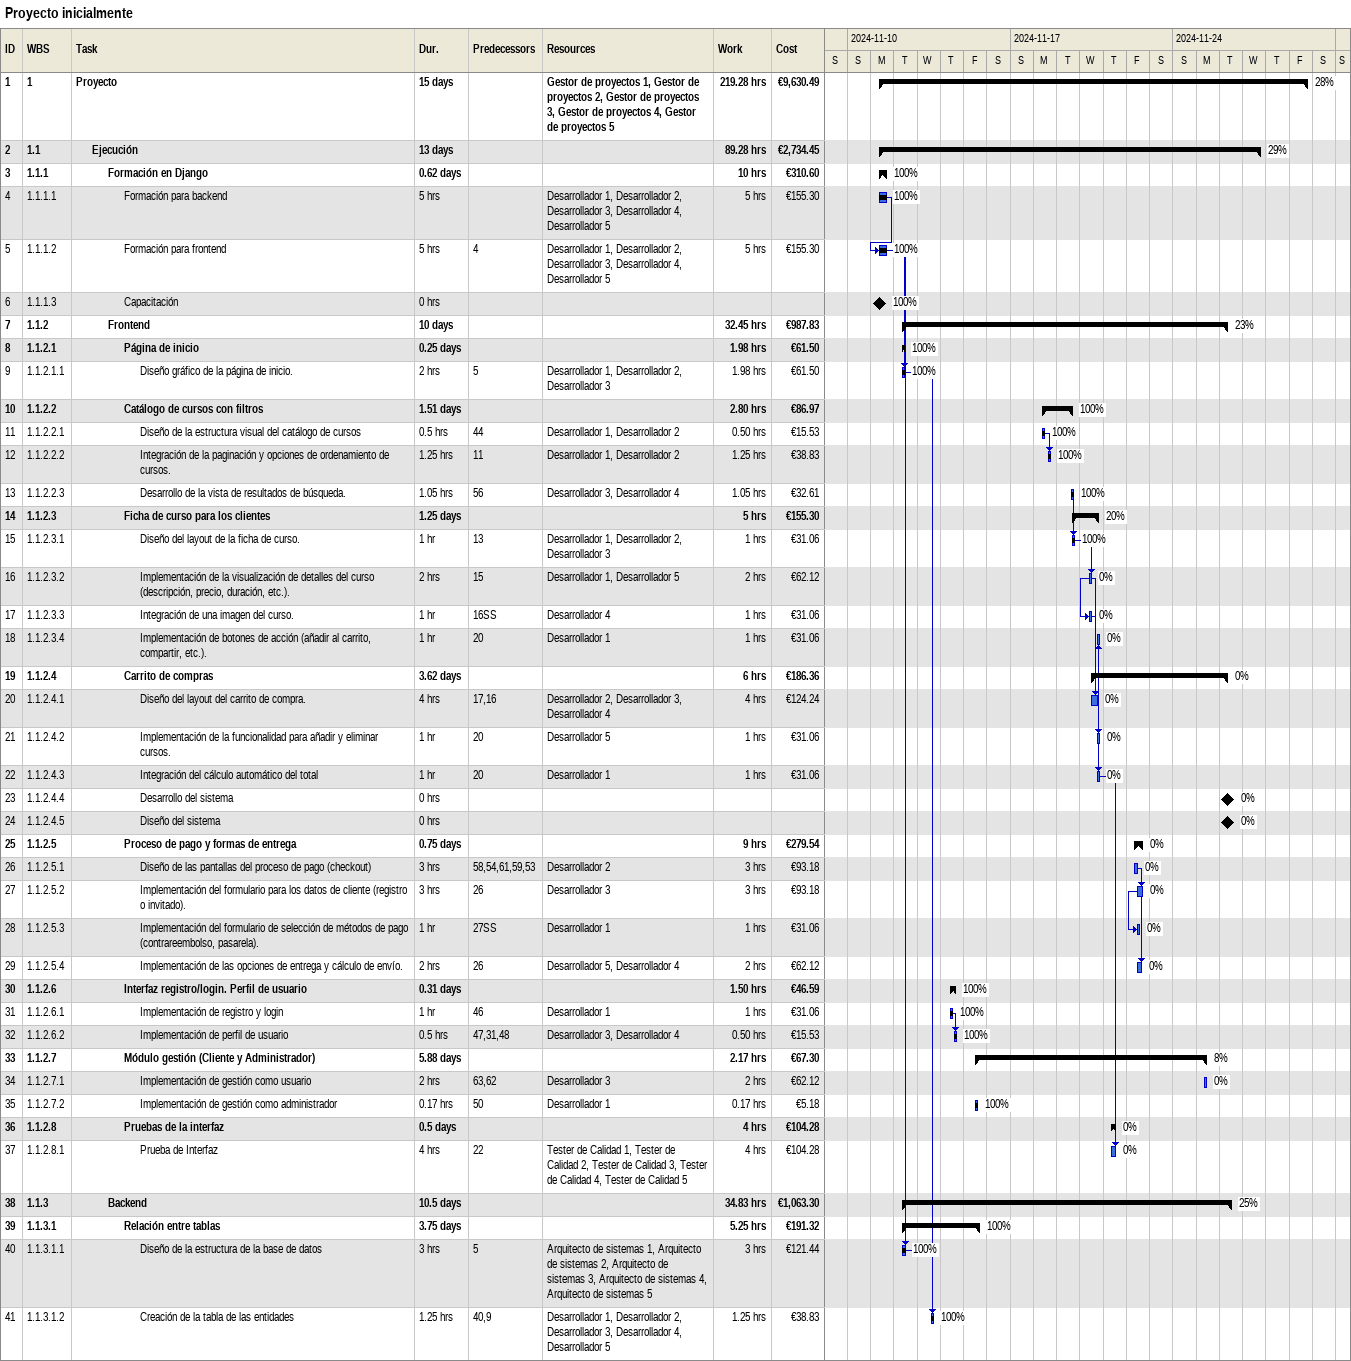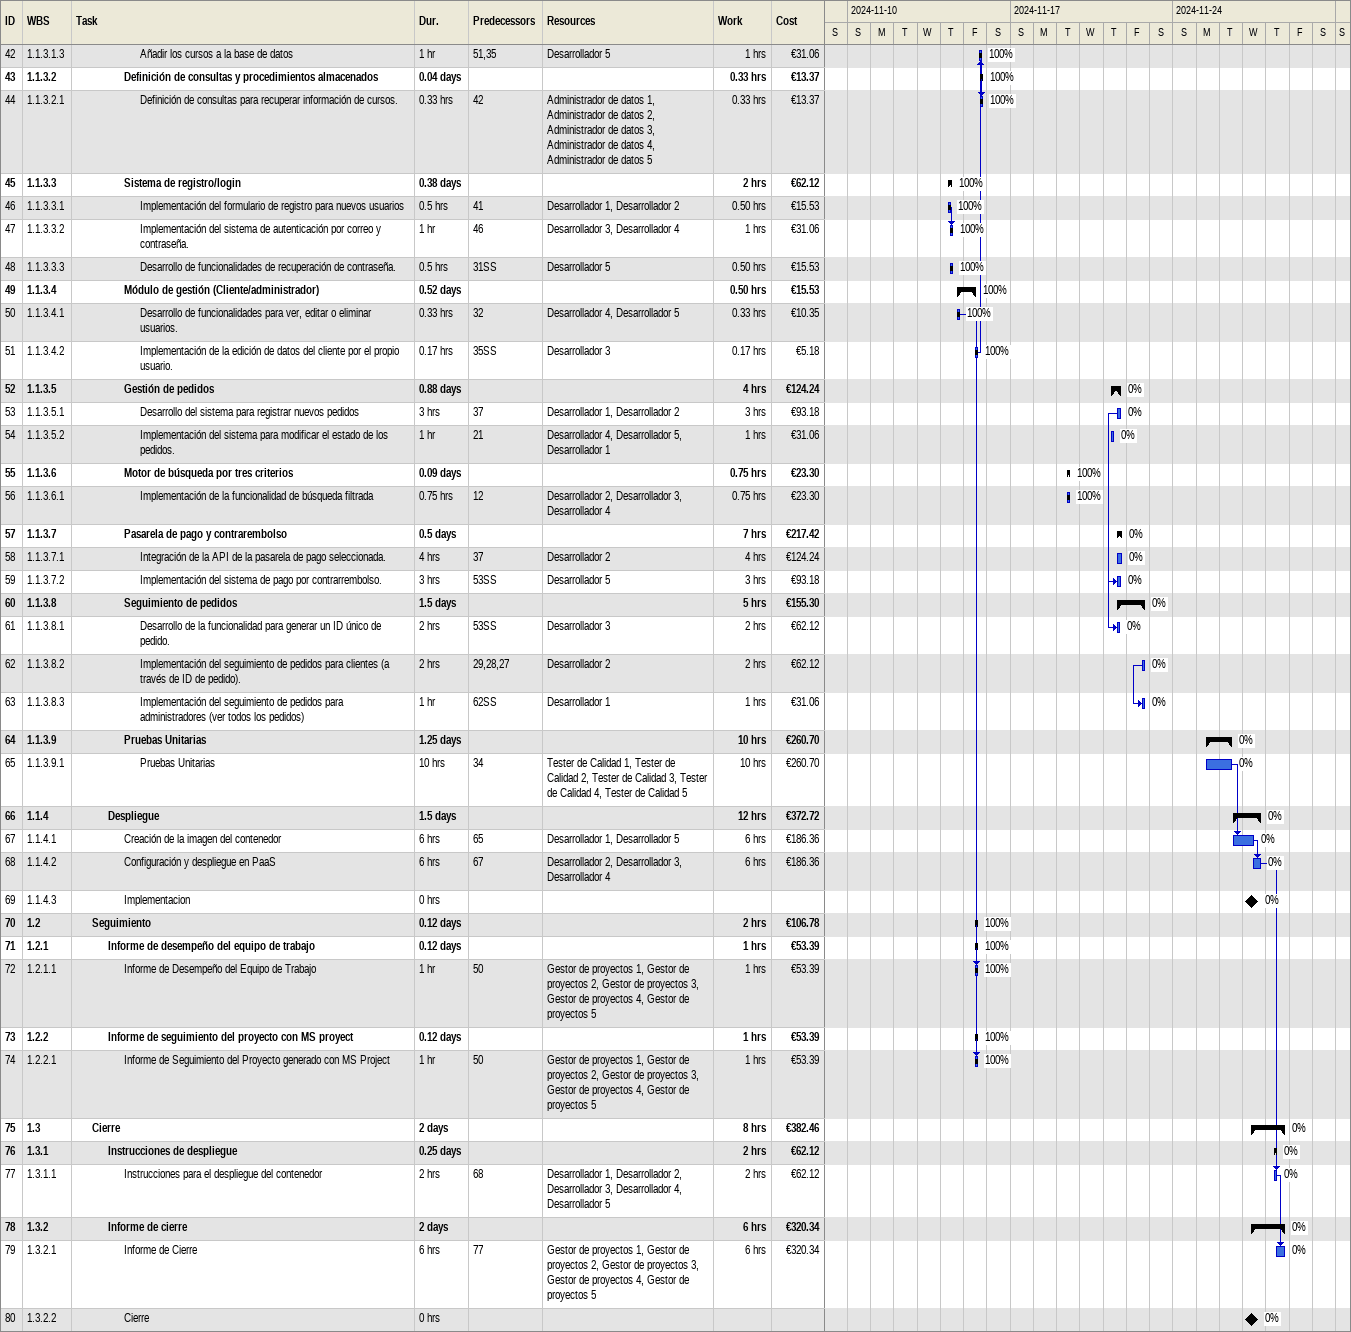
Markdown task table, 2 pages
Proyecto inicialmente

| ID | WBS | Task | Duration | Start | Finish | Predecessors | Resources | % complete | Work (h) | Cost (€) |
|---|---|---|---|---|---|---|---|---|---|---|
| 1 | 1 | **Proyecto** | 15d | 2024-11-11 | 2024-11-29 |  | Gestor de proyectos 1, Gestor de proyectos 2, Gestor de proyectos 3, Gestor de proyectos 4, Gestor de proyectos 5 | 28 | 219.28 | 9630.49 |
| 2 | 1.1 | **Ejecución** | 13d | 2024-11-11 | 2024-11-27 |  |  | 29 | 89.28 | 2734.45 |
| 3 | 1.1.1 | **Formación en Django** | 0.62d | 2024-11-11 | 2024-11-11 |  |  | 100 | 10 | 310.60 |
| 4 | 1.1.1.1 | Formación para backend | 5h | 2024-11-11 | 2024-11-11 |  | Desarrollador 1, Desarrollador 2, Desarrollador 3, Desarrollador 4, Desarrollador 5 | 100 | 5 | 155.30 |
| 5 | 1.1.1.2 | Formación para frontend | 5h | 2024-11-11 | 2024-11-11 | 4 | Desarrollador 1, Desarrollador 2, Desarrollador 3, Desarrollador 4, Desarrollador 5 | 100 | 5 | 155.30 |
| 6 | 1.1.1.3 | Capacitación | 0h | 2024-11-11 | 2024-11-11 |  |  | 100 |  |  |
| 7 | 1.1.2 | **Frontend** | 10d | 2024-11-12 | 2024-11-26 |  |  | 23 | 32.45 | 987.83 |
| 8 | 1.1.2.1 | **Página de inicio** | 0.25d | 2024-11-12 | 2024-11-12 |  |  | 100 | 1.98 | 61.50 |
| 9 | 1.1.2.1.1 | Diseño gráfico de la página de inicio. | 2h | 2024-11-12 | 2024-11-12 | 5 | Desarrollador 1, Desarrollador 2, Desarrollador 3 | 100 | 1.98 | 61.50 |
| 10 | 1.1.2.2 | **Catálogo de cursos con filtros** | 1.51d | 2024-11-18 | 2024-11-19 |  |  | 100 | 2.80 | 86.97 |
| 11 | 1.1.2.2.1 | Diseño de la estructura visual del catálogo de cursos | 0.5h | 2024-11-18 | 2024-11-18 | 44 | Desarrollador 1, Desarrollador 2 | 100 | 0.50 | 15.53 |
| 12 | 1.1.2.2.2 | Integración de la paginación y opciones de ordenamiento de cursos. | 1.25h | 2024-11-18 | 2024-11-18 | 11 | Desarrollador 1, Desarrollador 2 | 100 | 1.25 | 38.83 |
| 13 | 1.1.2.2.3 | Desarrollo de la vista de resultados de búsqueda. | 1.05h | 2024-11-19 | 2024-11-19 | 56 | Desarrollador 3, Desarrollador 4 | 100 | 1.05 | 32.61 |
| 14 | 1.1.2.3 | **Ficha de curso para los clientes** | 1.25d | 2024-11-19 | 2024-11-20 |  |  | 20 | 5 | 155.30 |
| 15 | 1.1.2.3.1 | Diseño del layout de la ficha de curso. | 1h | 2024-11-19 | 2024-11-19 | 13 | Desarrollador 1, Desarrollador 2, Desarrollador 3 | 100 | 1 | 31.06 |
| 16 | 1.1.2.3.2 | Implementación de la visualización de detalles del curso (descripción, precio, duración, etc.). | 2h | 2024-11-20 | 2024-11-20 | 15 | Desarrollador 1, Desarrollador 5 | 0 | 2 | 62.12 |
| 17 | 1.1.2.3.3 | Integración de una imagen del curso. | 1h | 2024-11-20 | 2024-11-20 | 16SS | Desarrollador 4 | 0 | 1 | 31.06 |
| 18 | 1.1.2.3.4 | Implementación de botones de acción (añadir al carrito, compartir, etc.). | 1h | 2024-11-20 | 2024-11-20 | 20 | Desarrollador 1 | 0 | 1 | 31.06 |
| 19 | 1.1.2.4 | **Carrito de compras** | 3.62d | 2024-11-20 | 2024-11-26 |  |  | 0 | 6 | 186.36 |
| 20 | 1.1.2.4.1 | Diseño del layout del carrito de compra. | 4h | 2024-11-20 | 2024-11-20 | 17, 16 | Desarrollador 2, Desarrollador 3, Desarrollador 4 | 0 | 4 | 124.24 |
| 21 | 1.1.2.4.2 | Implementación de la funcionalidad para añadir y eliminar cursos. | 1h | 2024-11-20 | 2024-11-20 | 20 | Desarrollador 5 | 0 | 1 | 31.06 |
| 22 | 1.1.2.4.3 | Integración del cálculo automático del total | 1h | 2024-11-20 | 2024-11-20 | 20 | Desarrollador 1 | 0 | 1 | 31.06 |
| 23 | 1.1.2.4.4 | Desarrollo del sistema | 0h | 2024-11-26 | 2024-11-26 |  |  | 0 |  |  |
| 24 | 1.1.2.4.5 | Diseño del sistema | 0h | 2024-11-26 | 2024-11-26 |  |  | 0 |  |  |
| 25 | 1.1.2.5 | **Proceso de pago y formas de entrega** | 0.75d | 2024-11-22 | 2024-11-22 |  |  | 0 | 9 | 279.54 |
| 26 | 1.1.2.5.1 | Diseño de las pantallas del proceso de pago (checkout) | 3h | 2024-11-22 | 2024-11-22 | 58, 54, 61, 59, 53 | Desarrollador 2 | 0 | 3 | 93.18 |
| 27 | 1.1.2.5.2 | Implementación del formulario para los datos de cliente (registro o invitado). | 3h | 2024-11-22 | 2024-11-22 | 26 | Desarrollador 3 | 0 | 3 | 93.18 |
| 28 | 1.1.2.5.3 | Implementación del formulario de selección de métodos de pago (contrareembolso, pasarela). | 1h | 2024-11-22 | 2024-11-22 | 27SS | Desarrollador 1 | 0 | 1 | 31.06 |
| 29 | 1.1.2.5.4 | Implementación de las opciones de entrega y cálculo de envío. | 2h | 2024-11-22 | 2024-11-22 | 26 | Desarrollador 5, Desarrollador 4 | 0 | 2 | 62.12 |
| 30 | 1.1.2.6 | **Interfaz registro/login. Perfil de usuario** | 0.31d | 2024-11-14 | 2024-11-14 |  |  | 100 | 1.50 | 46.59 |
| 31 | 1.1.2.6.1 | Implementación de registro y login | 1h | 2024-11-14 | 2024-11-14 | 46 | Desarrollador 1 | 100 | 1 | 31.06 |
| 32 | 1.1.2.6.2 | Implementación de perfil de usuario | 0.5h | 2024-11-14 | 2024-11-14 | 47, 31, 48 | Desarrollador 3, Desarrollador 4 | 100 | 0.50 | 15.53 |
| 33 | 1.1.2.7 | **Módulo gestión (Cliente y Administrador)** | 5.88d | 2024-11-15 | 2024-11-25 |  |  | 8 | 2.17 | 67.30 |
| 34 | 1.1.2.7.1 | Implementación de gestión como usuario | 2h | 2024-11-25 | 2024-11-25 | 63, 62 | Desarrollador 3 | 0 | 2 | 62.12 |
| 35 | 1.1.2.7.2 | Implementación de gestión como administrador | 0.17h | 2024-11-15 | 2024-11-15 | 50 | Desarrollador 1 | 100 | 0.17 | 5.18 |
| 36 | 1.1.2.8 | **Pruebas de la interfaz** | 0.5d | 2024-11-21 | 2024-11-21 |  |  | 0 | 4 | 104.28 |
| 37 | 1.1.2.8.1 | Prueba de Interfaz | 4h | 2024-11-21 | 2024-11-21 | 22 | Tester de Calidad 1, Tester de Calidad 2, Tester de Calidad 3, Tester de Calidad 4, Tester de Calidad 5 | 0 | 4 | 104.28 |
| 38 | 1.1.3 | **Backend** | 10.5d | 2024-11-12 | 2024-11-26 |  |  | 25 | 34.83 | 1063.30 |
| 39 | 1.1.3.1 | **Relación entre tablas** | 3.75d | 2024-11-12 | 2024-11-15 |  |  | 100 | 5.25 | 191.32 |
| 40 | 1.1.3.1.1 | Diseño de la estructura de la base de datos | 3h | 2024-11-12 | 2024-11-12 | 5 | Arquitecto de sistemas 1, Arquitecto de sistemas 2, Arquitecto de sistemas 3, Arquitecto de sistemas 4, Arquitecto de sistemas 5 | 100 | 3 | 121.44 |
| 41 | 1.1.3.1.2 | Creación de la tabla de las entidades | 1.25h | 2024-11-13 | 2024-11-13 | 40, 9 | Desarrollador 1, Desarrollador 2, Desarrollador 3, Desarrollador 4, Desarrollador 5 | 100 | 1.25 | 38.83 |
| 42 | 1.1.3.1.3 | Añadir los cursos a la base de datos | 1h | 2024-11-15 | 2024-11-15 | 51, 35 | Desarrollador 5 | 100 | 1 | 31.06 |
| 43 | 1.1.3.2 | **Definición de consultas y procedimientos almacenados** | 0.04d | 2024-11-15 | 2024-11-15 |  |  | 100 | 0.33 | 13.37 |
| 44 | 1.1.3.2.1 | Definición de consultas para recuperar información de cursos. | 0.33h | 2024-11-15 | 2024-11-15 | 42 | Administrador de datos 1, Administrador de datos 2, Administrador de datos 3, Administrador de datos 4, Administrador de datos 5 | 100 | 0.33 | 13.37 |
| 45 | 1.1.3.3 | **Sistema de registro/login** | 0.38d | 2024-11-14 | 2024-11-14 |  |  | 100 | 2 | 62.12 |
| 46 | 1.1.3.3.1 | Implementación del formulario de registro para nuevos usuarios | 0.5h | 2024-11-14 | 2024-11-14 | 41 | Desarrollador 1, Desarrollador 2 | 100 | 0.50 | 15.53 |
| 47 | 1.1.3.3.2 | Implementación del sistema de autenticación por correo y contraseña. | 1h | 2024-11-14 | 2024-11-14 | 46 | Desarrollador 3, Desarrollador 4 | 100 | 1 | 31.06 |
| 48 | 1.1.3.3.3 | Desarrollo de funcionalidades de recuperación de contraseña. | 0.5h | 2024-11-14 | 2024-11-14 | 31SS | Desarrollador 5 | 100 | 0.50 | 15.53 |
| 49 | 1.1.3.4 | **Módulo de gestión (Cliente/administrador)** | 0.52d | 2024-11-14 | 2024-11-15 |  |  | 100 | 0.50 | 15.53 |
| 50 | 1.1.3.4.1 | Desarrollo de funcionalidades para ver, editar o eliminar usuarios. | 0.33h | 2024-11-14 | 2024-11-14 | 32 | Desarrollador 4, Desarrollador 5 | 100 | 0.33 | 10.35 |
| 51 | 1.1.3.4.2 | Implementación de la edición de datos del cliente por el propio usuario. | 0.17h | 2024-11-15 | 2024-11-15 | 35SS | Desarrollador 3 | 100 | 0.17 | 5.18 |
| 52 | 1.1.3.5 | **Gestión de pedidos** | 0.88d | 2024-11-21 | 2024-11-21 |  |  | 0 | 4 | 124.24 |
| 53 | 1.1.3.5.1 | Desarrollo del sistema para registrar nuevos pedidos | 3h | 2024-11-21 | 2024-11-21 | 37 | Desarrollador 1, Desarrollador 2 | 0 | 3 | 93.18 |
| 54 | 1.1.3.5.2 | Implementación del sistema para modificar el estado de los pedidos. | 1h | 2024-11-21 | 2024-11-21 | 21 | Desarrollador 4, Desarrollador 5, Desarrollador 1 | 0 | 1 | 31.06 |
| 55 | 1.1.3.6 | **Motor de búsqueda por tres criterios** | 0.09d | 2024-11-19 | 2024-11-19 |  |  | 100 | 0.75 | 23.30 |
| 56 | 1.1.3.6.1 | Implementación de la funcionalidad de búsqueda filtrada | 0.75h | 2024-11-19 | 2024-11-19 | 12 | Desarrollador 2, Desarrollador 3, Desarrollador 4 | 100 | 0.75 | 23.30 |
| 57 | 1.1.3.7 | **Pasarela de pago y contrarembolso** | 0.5d | 2024-11-21 | 2024-11-21 |  |  | 0 | 7 | 217.42 |
| 58 | 1.1.3.7.1 | Integración de la API de la pasarela de pago seleccionada. | 4h | 2024-11-21 | 2024-11-21 | 37 | Desarrollador 2 | 0 | 4 | 124.24 |
| 59 | 1.1.3.7.2 | Implementación del sistema de pago por contrarrembolso. | 3h | 2024-11-21 | 2024-11-21 | 53SS | Desarrollador 5 | 0 | 3 | 93.18 |
| 60 | 1.1.3.8 | **Seguimiento de pedidos** | 1.5d | 2024-11-21 | 2024-11-22 |  |  | 0 | 5 | 155.30 |
| 61 | 1.1.3.8.1 | Desarrollo de la funcionalidad para generar un ID único de pedido. | 2h | 2024-11-21 | 2024-11-21 | 53SS | Desarrollador 3 | 0 | 2 | 62.12 |
| 62 | 1.1.3.8.2 | Implementación del seguimiento de pedidos para clientes (a través de ID de pedido). | 2h | 2024-11-22 | 2024-11-22 | 29, 28, 27 | Desarrollador 2 | 0 | 2 | 62.12 |
| 63 | 1.1.3.8.3 | Implementación del seguimiento de pedidos para administradores (ver todos los pedidos) | 1h | 2024-11-22 | 2024-11-22 | 62SS | Desarrollador 1 | 0 | 1 | 31.06 |
| 64 | 1.1.3.9 | **Pruebas Unitarias** | 1.25d | 2024-11-25 | 2024-11-26 |  |  | 0 | 10 | 260.70 |
| 65 | 1.1.3.9.1 | Pruebas Unitarias | 10h | 2024-11-25 | 2024-11-26 | 34 | Tester de Calidad 1, Tester de Calidad 2, Tester de Calidad 3, Tester de Calidad 4, Tester de Calidad 5 | 0 | 10 | 260.70 |
| 66 | 1.1.4 | **Despliegue** | 1.5d | 2024-11-26 | 2024-11-27 |  |  | 0 | 12 | 372.72 |
| 67 | 1.1.4.1 | Creación de la imagen del contenedor | 6h | 2024-11-26 | 2024-11-27 | 65 | Desarrollador 1, Desarrollador 5 | 0 | 6 | 186.36 |
| 68 | 1.1.4.2 | Configuración y despliegue en PaaS | 6h | 2024-11-27 | 2024-11-27 | 67 | Desarrollador 2, Desarrollador 3, Desarrollador 4 | 0 | 6 | 186.36 |
| 69 | 1.1.4.3 | Implementacion | 0h | 2024-11-27 | 2024-11-27 |  |  | 0 |  |  |
| 70 | 1.2 | **Seguimiento** | 0.12d | 2024-11-15 | 2024-11-15 |  |  | 100 | 2 | 106.78 |
| 71 | 1.2.1 | **Informe de desempeño del equipo de trabajo** | 0.12d | 2024-11-15 | 2024-11-15 |  |  | 100 | 1 | 53.39 |
| 72 | 1.2.1.1 | Informe de Desempeño del Equipo de Trabajo | 1h | 2024-11-15 | 2024-11-15 | 50 | Gestor de proyectos 1, Gestor de proyectos 2, Gestor de proyectos 3, Gestor de proyectos 4, Gestor de proyectos 5 | 100 | 1 | 53.39 |
| 73 | 1.2.2 | **Informe de seguimiento del proyecto con MS proyect** | 0.12d | 2024-11-15 | 2024-11-15 |  |  | 100 | 1 | 53.39 |
| 74 | 1.2.2.1 | Informe de Seguimiento del Proyecto generado con MS Project | 1h | 2024-11-15 | 2024-11-15 | 50 | Gestor de proyectos 1, Gestor de proyectos 2, Gestor de proyectos 3, Gestor de proyectos 4, Gestor de proyectos 5 | 100 | 1 | 53.39 |
| 75 | 1.3 | **Cierre** | 2d | 2024-11-27 | 2024-11-28 |  |  | 0 | 8 | 382.46 |
| 76 | 1.3.1 | **Instrucciones de despliegue** | 0.25d | 2024-11-28 | 2024-11-28 |  |  | 0 | 2 | 62.12 |
| 77 | 1.3.1.1 | Instrucciones para el despliegue del contenedor | 2h | 2024-11-28 | 2024-11-28 | 68 | Desarrollador 1, Desarrollador 2, Desarrollador 3, Desarrollador 4, Desarrollador 5 | 0 | 2 | 62.12 |
| 78 | 1.3.2 | **Informe de cierre** | 2d | 2024-11-27 | 2024-11-28 |  |  | 0 | 6 | 320.34 |
| 79 | 1.3.2.1 | Informe de Cierre | 6h | 2024-11-28 | 2024-11-28 | 77 | Gestor de proyectos 1, Gestor de proyectos 2, Gestor de proyectos 3, Gestor de proyectos 4, Gestor de proyectos 5 | 0 | 6 | 320.34 |
| 80 | 1.3.2.2 | Cierre | 0h | 2024-11-27 | 2024-11-27 |  |  | 0 |  |  |
